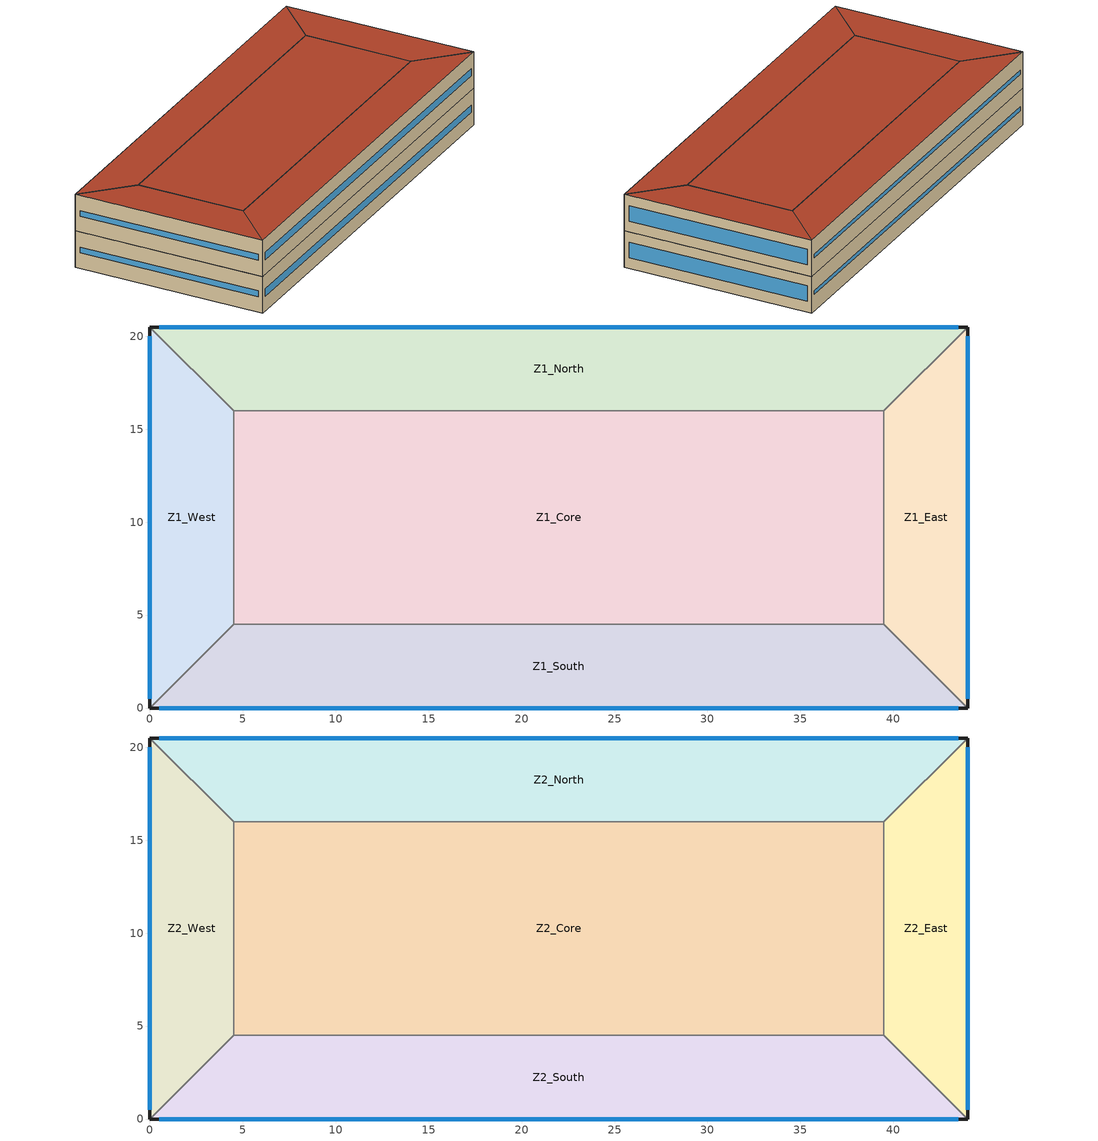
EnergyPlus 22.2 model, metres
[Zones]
Z1_South
 floor ground (Slab_Cons): 4.5,4.5 39.5,4.5 44,0 0,0 z0
 wall outside (ExtWall_Cons): 0,0 44,0 z0:4
 wall adiabatic (Partition_Cons): 44,0 39.5,4.5 4.5,4.5 0,0 z0:4
 window (Win_Cons): 0.5,0 43.5,0 z1.59:2.41
 ceiling adiabatic (LowerCeil_Cons): 0,0 44,0 39.5,4.5 4.5,4.5 z4
Z1_East
 floor ground (Slab_Cons): 39.5,4.5 39.5,16 44,20.5 44,0 z0
 wall outside (ExtWall_Cons): 44,0 44,20.5 z0:4
 wall adiabatic (Partition_Cons): 44,20.5 39.5,16 39.5,4.5 44,0 z0:4
 window (Win_Cons): 44,0.5 44,20 z1.16:2.84
 ceiling adiabatic (LowerCeil_Cons): 44,0 44,20.5 39.5,16 39.5,4.5 z4
Z1_North
 floor ground (Slab_Cons): 39.5,16 4.5,16 0,20.5 44,20.5 z0
 wall outside (ExtWall_Cons): 44,20.5 0,20.5 z0:4
 wall adiabatic (Partition_Cons): 0,20.5 4.5,16 39.5,16 44,20.5 z0:4
 window (Win_Cons): 43.5,20.5 0.5,20.5 z1.8:2.2
 ceiling adiabatic (LowerCeil_Cons): 44,20.5 0,20.5 4.5,16 39.5,16 z4
Z1_West
 floor ground (Slab_Cons): 4.5,16 4.5,4.5 0,0 0,20.5 z0
 wall outside (ExtWall_Cons): 0,20.5 0,0 z0:4
 wall adiabatic (Partition_Cons): 0,0 4.5,4.5 4.5,16 0,20.5 z0:4
 window (Win_Cons): 0,20 0,0.5 z1.68:2.32
 ceiling adiabatic (LowerCeil_Cons): 0,20.5 0,0 4.5,4.5 4.5,16 z4
Z1_Core
 floor ground (Slab_Cons): 4.5,16 39.5,16 39.5,4.5 4.5,4.5 z0
 wall adiabatic (Partition_Cons): 4.5,4.5 39.5,4.5 39.5,16 4.5,16 4.5,4.5 z0:4
 ceiling adiabatic (LowerCeil_Cons): 4.5,4.5 39.5,4.5 39.5,16 4.5,16 z4
Z2_South
 floor adiabatic (UpperFloor_Cons): 4.5,4.5 39.5,4.5 44,0 0,0 z4
 wall outside (ExtWall_Cons): 0,0 44,0 z4:8
 wall adiabatic (Partition_Cons): 44,0 39.5,4.5 4.5,4.5 0,0 z4:8
 window (Win_Cons): 0.5,0 43.5,0 z5.59:6.41
 roof outside (Roof_Cons): 0,0 44,0 39.5,4.5 4.5,4.5 z8
Z2_East
 floor adiabatic (UpperFloor_Cons): 39.5,4.5 39.5,16 44,20.5 44,0 z4
 wall outside (ExtWall_Cons): 44,0 44,20.5 z4:8
 wall adiabatic (Partition_Cons): 44,20.5 39.5,16 39.5,4.5 44,0 z4:8
 window (Win_Cons): 44,0.5 44,20 z5.16:6.84
 roof outside (Roof_Cons): 44,0 44,20.5 39.5,16 39.5,4.5 z8
Z2_North
 floor adiabatic (UpperFloor_Cons): 39.5,16 4.5,16 0,20.5 44,20.5 z4
 wall outside (ExtWall_Cons): 44,20.5 0,20.5 z4:8
 wall adiabatic (Partition_Cons): 0,20.5 4.5,16 39.5,16 44,20.5 z4:8
 window (Win_Cons): 43.5,20.5 0.5,20.5 z5.8:6.2
 roof outside (Roof_Cons): 44,20.5 0,20.5 4.5,16 39.5,16 z8
Z2_West
 floor adiabatic (UpperFloor_Cons): 4.5,16 4.5,4.5 0,0 0,20.5 z4
 wall outside (ExtWall_Cons): 0,20.5 0,0 z4:8
 wall adiabatic (Partition_Cons): 0,0 4.5,4.5 4.5,16 0,20.5 z4:8
 window (Win_Cons): 0,20 0,0.5 z5.68:6.32
 roof outside (Roof_Cons): 0,20.5 0,0 4.5,4.5 4.5,16 z8
Z2_Core
 floor adiabatic (UpperFloor_Cons): 4.5,16 39.5,16 39.5,4.5 4.5,4.5 z4
 wall adiabatic (Partition_Cons): 4.5,4.5 39.5,4.5 39.5,16 4.5,16 4.5,4.5 z4:8
 roof outside (Roof_Cons): 4.5,4.5 39.5,4.5 39.5,16 4.5,16 z8
[Building]
T2-test-03: 15, Suburbs, 0.04, 0.4, FullExterior, 25, 6
[Material]
MetalSiding: MediumRough, 0.0015, 44.96, 7688.9, 410, 0.9, 0.7, 0.7
Plywood16: MediumRough, 0.0159, 0.12, 544, 1210, 0.9, 0.7, 0.7
Gypsum13: MediumRough, 0.0127, 0.16, 784.9, 830, 0.9, 0.7, 0.7
Membrane10: MediumRough, 0.0095, 0.16, 1121.3, 1460, 0.9, 0.7, 0.7
MetalDeck: MediumRough, 0.0015, 45.006, 7680, 418.4, 0.9, 0.7, 0.7
Concrete100: MediumRough, 0.1, 1.311, 2240, 836.8, 0.9, 0.7, 0.7
Carpet: MediumRough, 0.0127, 0.06, 288, 1380, 0.9, 0.7, 0.7
WallIns: MediumRough, 0.0476, 0.049, 265, 836.8, 0.9, 0.7, 0.7
RoofIns: MediumRough, 0.1263, 0.049, 265, 836.8, 0.9, 0.7, 0.7
[Construction]
ExtWall_Cons: MetalSiding, Plywood16, WallIns, Gypsum13
Roof_Cons: Membrane10, RoofIns, MetalDeck
Slab_Cons; UpperFloor_Cons: Concrete100, Carpet
LowerCeil_Cons: Carpet, Concrete100
Partition_Cons: Gypsum13, Gypsum13
Win_Cons: Glazing
[WindowMaterial:SimpleGlazingSystem]
Glazing: 2.3, 0.52, 0.75
[Zone]
Z1_South; Z1_East; Z1_North; Z1_West; Z1_Core; Z2_South; Z2_East; Z2_North; Z2_West; Z2_Core: 0, 0, 0, 0, 1, 1, autocalculate, autocalculate
[People]
Z1_South_People: Z1_South, OCC_SCH, Area/Person, , , 24, 0.3, autocalculate, ACTIVITY_SCH
Z1_East_People: Z1_East, OCC_SCH, Area/Person, , , 24, 0.3, autocalculate, ACTIVITY_SCH
Z1_North_People: Z1_North, OCC_SCH, Area/Person, , , 24, 0.3, autocalculate, ACTIVITY_SCH
Z1_West_People: Z1_West, OCC_SCH, Area/Person, , , 24, 0.3, autocalculate, ACTIVITY_SCH
Z1_Core_People: Z1_Core, OCC_SCH, Area/Person, , , 24, 0.3, autocalculate, ACTIVITY_SCH
Z2_South_People: Z2_South, OCC_SCH, Area/Person, , , 24, 0.3, autocalculate, ACTIVITY_SCH
Z2_East_People: Z2_East, OCC_SCH, Area/Person, , , 24, 0.3, autocalculate, ACTIVITY_SCH
Z2_North_People: Z2_North, OCC_SCH, Area/Person, , , 24, 0.3, autocalculate, ACTIVITY_SCH
Z2_West_People: Z2_West, OCC_SCH, Area/Person, , , 24, 0.3, autocalculate, ACTIVITY_SCH
Z2_Core_People: Z2_Core, OCC_SCH, Area/Person, , , 24, 0.3, autocalculate, ACTIVITY_SCH
[Lights]
Z1_South_Lights: Z1_South, LTG_SCH, Watts/Area, , 6.1, , 0, 0.7, 0.2, 1
Z1_East_Lights: Z1_East, LTG_SCH, Watts/Area, , 6.1, , 0, 0.7, 0.2, 1
Z1_North_Lights: Z1_North, LTG_SCH, Watts/Area, , 6.1, , 0, 0.7, 0.2, 1
Z1_West_Lights: Z1_West, LTG_SCH, Watts/Area, , 6.1, , 0, 0.7, 0.2, 1
Z1_Core_Lights: Z1_Core, LTG_SCH, Watts/Area, , 6.1, , 0, 0.7, 0.2, 1
Z2_South_Lights: Z2_South, LTG_SCH, Watts/Area, , 6.1, , 0, 0.7, 0.2, 1
Z2_East_Lights: Z2_East, LTG_SCH, Watts/Area, , 6.1, , 0, 0.7, 0.2, 1
Z2_North_Lights: Z2_North, LTG_SCH, Watts/Area, , 6.1, , 0, 0.7, 0.2, 1
Z2_West_Lights: Z2_West, LTG_SCH, Watts/Area, , 6.1, , 0, 0.7, 0.2, 1
Z2_Core_Lights: Z2_Core, LTG_SCH, Watts/Area, , 6.1, , 0, 0.7, 0.2, 1
[ElectricEquipment]
Z1_South_Equip: Z1_South, EQP_SCH, Watts/Area, , 11.3, , 0, 0.3, 0
Z1_East_Equip: Z1_East, EQP_SCH, Watts/Area, , 11.3, , 0, 0.3, 0
Z1_North_Equip: Z1_North, EQP_SCH, Watts/Area, , 11.3, , 0, 0.3, 0
Z1_West_Equip: Z1_West, EQP_SCH, Watts/Area, , 11.3, , 0, 0.3, 0
Z1_Core_Equip: Z1_Core, EQP_SCH, Watts/Area, , 11.3, , 0, 0.3, 0
Z2_South_Equip: Z2_South, EQP_SCH, Watts/Area, , 11.3, , 0, 0.3, 0
Z2_East_Equip: Z2_East, EQP_SCH, Watts/Area, , 11.3, , 0, 0.3, 0
Z2_North_Equip: Z2_North, EQP_SCH, Watts/Area, , 11.3, , 0, 0.3, 0
Z2_West_Equip: Z2_West, EQP_SCH, Watts/Area, , 11.3, , 0, 0.3, 0
Z2_Core_Equip: Z2_Core, EQP_SCH, Watts/Area, , 11.3, , 0, 0.3, 0
[ZoneInfiltration:DesignFlowRate]
Z1_South_Infil: Z1_South, ALWAYS_ON, AirChanges/Hour, , , , 0.15, 1, 0, 0, 0
Z1_East_Infil: Z1_East, ALWAYS_ON, AirChanges/Hour, , , , 0.15, 1, 0, 0, 0
Z1_North_Infil: Z1_North, ALWAYS_ON, AirChanges/Hour, , , , 0.15, 1, 0, 0, 0
Z1_West_Infil: Z1_West, ALWAYS_ON, AirChanges/Hour, , , , 0.15, 1, 0, 0, 0
Z1_Core_Infil: Z1_Core, ALWAYS_ON, AirChanges/Hour, , , , 0.15, 1, 0, 0, 0
Z2_South_Infil: Z2_South, ALWAYS_ON, AirChanges/Hour, , , , 0.15, 1, 0, 0, 0
Z2_East_Infil: Z2_East, ALWAYS_ON, AirChanges/Hour, , , , 0.15, 1, 0, 0, 0
Z2_North_Infil: Z2_North, ALWAYS_ON, AirChanges/Hour, , , , 0.15, 1, 0, 0, 0
Z2_West_Infil: Z2_West, ALWAYS_ON, AirChanges/Hour, , , , 0.15, 1, 0, 0, 0
Z2_Core_Infil: Z2_Core, ALWAYS_ON, AirChanges/Hour, , , , 0.15, 1, 0, 0, 0
[HVACTemplate:Thermostat]
Tstat: HTGSETP_SCH, , CLGSETP_SCH
[HVACTemplate:Zone:IdealLoadsAirSystem]
Z1_South; Z1_East; Z1_North; Z1_West; Z1_Core; Z2_South; Z2_East; Z2_North; Z2_West; Z2_Core: Tstat
[Schedule:Compact]
ALWAYS_ON: Fraction, Through: 12/31, For: AllDays, Until: 24:00, 1
OCC_SCH: Fraction, Through: 12/31, For: Weekdays SummerDesignDay WinterDesignDay, Until: 08:00, 0, Until: 18:00, 1, Until: 24:00, 0, For: AllOtherDays, Until: 24:00, 0
LTG_SCH: Fraction, Through: 12/31, For: Weekdays SummerDesignDay WinterDesignDay, Until: 08:00, 0.05, Until: 18:00, 1, Until: 24:00, 0.05, For: AllOtherDays, Until: 24:00, 0.05
EQP_SCH: Fraction, Through: 12/31, For: Weekdays SummerDesignDay WinterDesignDay, Until: 08:00, 0.4, Until: 18:00, 0.9, Until: 24:00, 0.4, For: AllOtherDays, Until: 24:00, 0.4
HTGSETP_SCH: Temperature, Through: 12/31, For: Weekdays SummerDesignDay WinterDesignDay, Until: 08:00, 15, Until: 18:00, 20.5, Until: 24:00, 15, For: AllOtherDays, Until: 24:00, 15
CLGSETP_SCH: Temperature, Through: 12/31, For: Weekdays SummerDesignDay WinterDesignDay, Until: 08:00, 28, Until: 18:00, 24.5, Until: 24:00, 28, For: AllOtherDays, Until: 24:00, 28
ACTIVITY_SCH: Any, Through: 12/31, For: AllDays, Until: 24:00, 120
